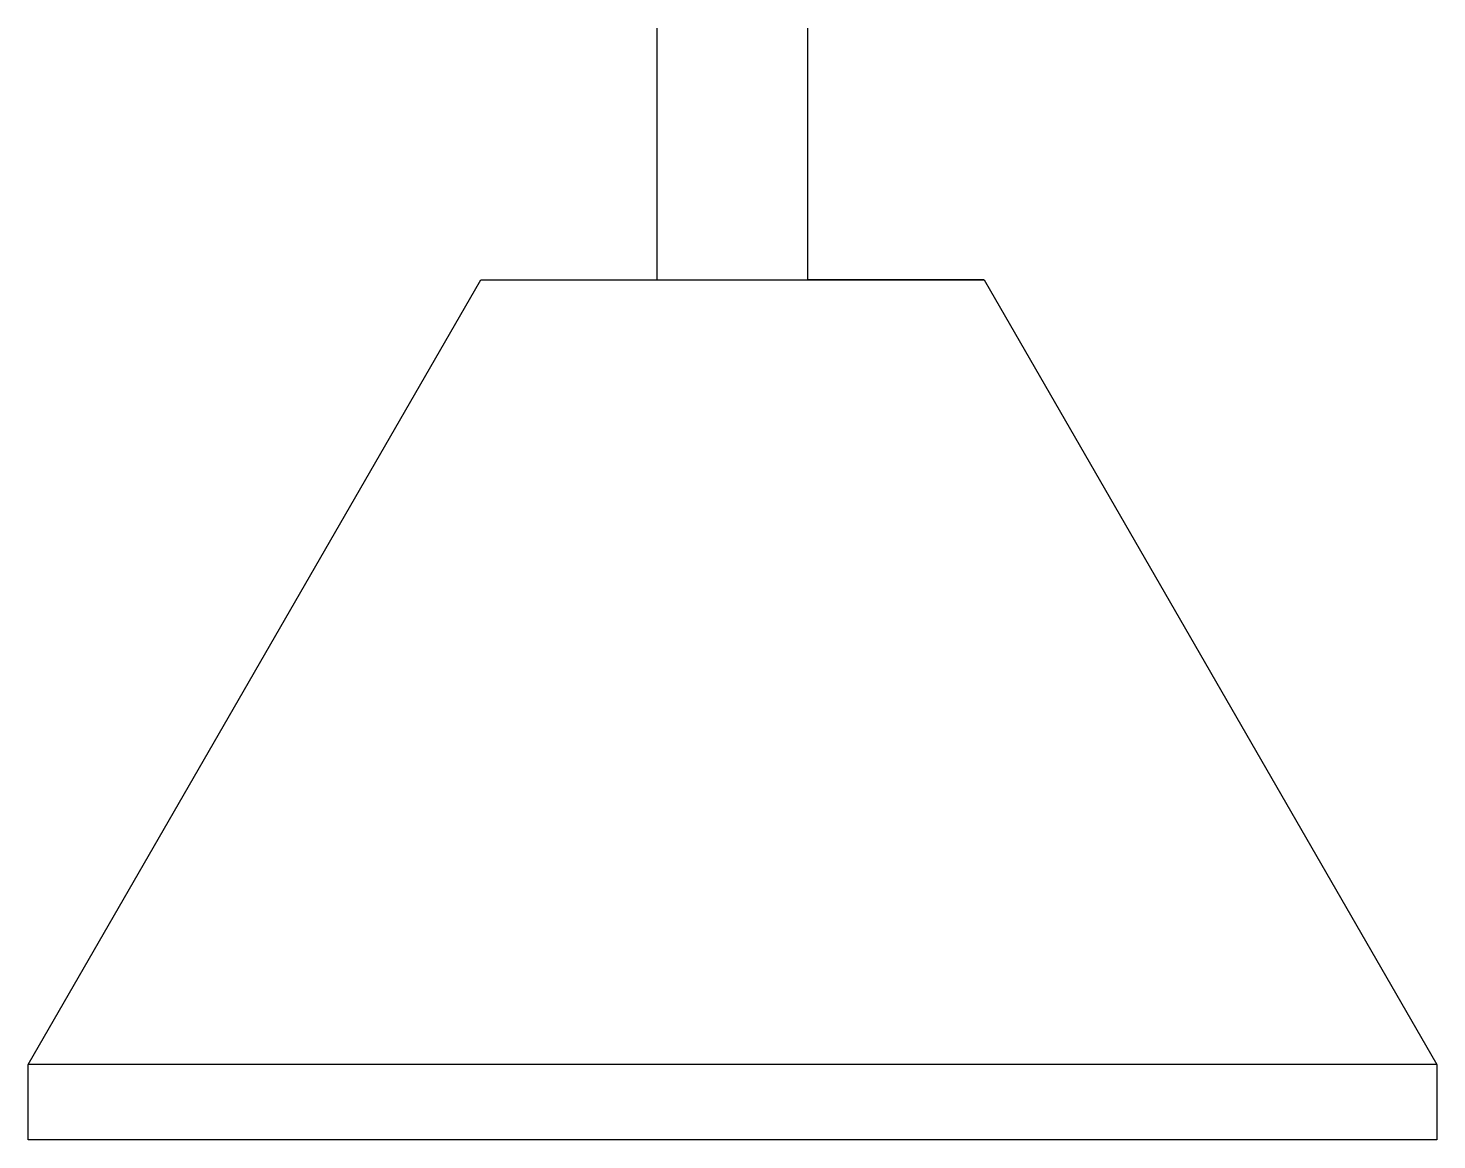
# Model space of a CAD drawing. Header units: inches. Extents: x 4.8 to 15.5, y -5 to 14.5.
# Drawn here: x 4.796 to 7.596, y 12.311 to 14.52 of the extents above; entities outside this region: 2.
import ezdxf

# ---------------------------------------------------------------- set-up
doc = ezdxf.new("R2010")
doc.units = ezdxf.units.IN
doc.header["$MEASUREMENT"] = 0
doc.layers.add('SUPORTI PICIOARE', color=250, linetype='Continuous')

msp = doc.modelspace()

# ---------------------------------------------------------------- linework, layer by layer
at = {"layer": 'SUPORTI PICIOARE'}
for p, q in [((6.0464, 14.0198), (6.0464, 14.5198)), ((6.3464, 14.0198), (6.3464, 14.5198)), ((4.7964, 12.4609), (5.6964, 14.0198)), ((5.6964, 14.0198), (6.6964, 14.0198)), ((5.6964, 14.0198), (6.0464, 14.0198)), ((6.6964, 14.0198), (6.3464, 14.0198)), ((6.6964, 14.0198), (7.5964, 12.4609)), ((4.7964, 12.3109), (4.7964, 12.4609)), ((7.5964, 12.4609), (4.7964, 12.4609)), ((7.5964, 12.4609), (7.5964, 12.3109)), ((7.5964, 12.3109), (4.7964, 12.3109))]:
    msp.add_line(p, q, dxfattribs=at)
at = {"layer": 'SUPORTI PICIOARE', "extrusion": (0, 4.44089e-16, -1)}
msp.add_circle((-12.7188, -2.1881, -6.572), 2.8, dxfattribs=at)
at = {"layer": 'SUPORTI PICIOARE', "extrusion": (0, 2.22045e-16, -1)}
msp.add_circle((-12.7188, -2.1881, -8.6308), 0.3, dxfattribs=at)

doc.saveas('drawing.dxf')
